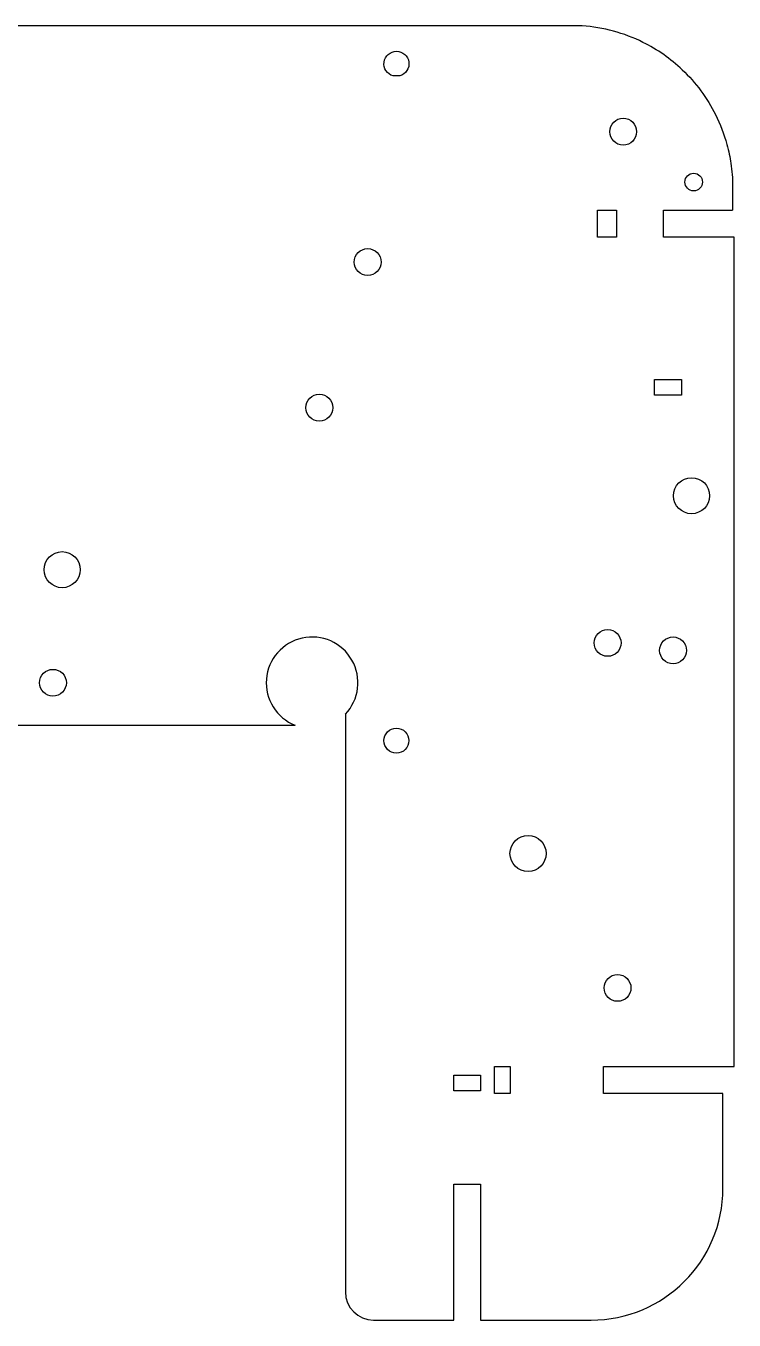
# Model space of a CAD drawing. Header units: millimetres. Extents: x -118 to 119, y -70 to 71.
# Drawn here: x 42.1 to 118.6, y -69.4 to 70.5 of the extents above; entities that cross this region are included whole.
import ezdxf

# ---------------------------------------------------------------- set-up
doc = ezdxf.new("R2010")
doc.units = ezdxf.units.MM
doc.layers.add('CUTOUTS', color=1, linetype='CONTINUOUS')
doc.layers.add('PERIMETER', color=5, linetype='CONTINUOUS')

msp = doc.modelspace()

# ---------------------------------------------------------------- linework, layer by layer
at = {"layer": 'CUTOUTS'}
msp.add_lwpolyline([(82.48, 65.14), (81.75, 65.14, -7.28011)], format="xyb", close=True, dxfattribs=at)
for points in [[(103.82, 50.6), (105.88, 50.6), (105.88, 47.7), (103.82, 47.7)], [(110.01, 30.59), (110.01, 32.29), (112.91, 32.29), (112.91, 30.59)], [(88.3, -42.93), (91.2, -42.93), (91.2, -44.63), (88.3, -44.63)], [(92.7, -42.01), (94.4, -42.01), (94.4, -44.91), (92.7, -44.91)]]:
    msp.add_lwpolyline(points, close=True, dxfattribs=at)
for centre, radius in [((106.61, 59.1), 1.45), ((114.23, 53.65), 0.95), ((79, 45), 1.45), ((73.78, 29.25), 1.45), ((114, 19.73), 1.95), ((46, 11.73), 1.95), ((104.93, 3.81), 1.45), ((112, 3), 1.45), ((45, -0.5), 1.45), ((82.11, -6.76), 1.35), ((96.33, -18.97), 1.95), ((106, -33.5), 1.45)]:
    msp.add_circle(centre, radius, dxfattribs=at)
at = {"layer": 'PERIMETER'}
for p, q in [((102.16, 70.54), (-69.04, 70.54)), ((110.98, 47.7), (110.98, 50.6)), ((110.98, 50.6), (118.43, 50.6)), ((118.59, 47.7), (110.98, 47.7)), ((118.59, 43.99), (118.59, 47.7)), ((118.59, -10), (118.59, 43.99)), ((118.59, 43.99), (118.59, 43.99)), ((76.6, -3.9), (76.6, -66.38)), ((24.67, -5.1), (71.17, -5.1)), ((118.59, -42.01), (118.59, -10)), ((118.59, -10), (118.59, -10)), ((104.5, -44.91), (104.5, -42.01)), ((104.5, -42.01), (118.59, -42.01)), ((117.39, -44.91), (104.5, -44.91)), ((117.39, -55.18), (117.39, -44.91)), ((88.3, -69.43), (88.3, -54.73)), ((88.3, -54.73), (91.2, -54.73)), ((91.2, -54.73), (91.2, -69.43)), ((79.65, -69.43), (88.3, -69.43)), ((91.2, -69.43), (103.14, -69.43))]:
    msp.add_line(p, q, dxfattribs=at)
for centre, radius, start, end in [((73, -0.5), 4.95, -43.3995, 248.3249), ((103.14, -55.18), 14.25, 270, 360), ((79.65, -66.38), 3.05, 180, 270)]:
    msp.add_arc(centre, radius, start, end, dxfattribs=at)
for points, knots in [([(113, 65.79), (111.74, 66.98), (110.31, 67.98), (108.75, 68.76), (106.7, 69.78), (104.46, 70.38), (102.17, 70.54), (102.17, 70.54), (102.16, 70.54), (102.16, 70.54)], [-1.20759, -1.20759, -1.20759, -1.20759, -0.687254, -0.687254, -0.687254, 0, 0, 0, 0.00017, 0.00017, 0.00017, 0.00017]), ([(113, 65.79), (114.46, 64.4), (115.68, 62.75), (116.58, 60.95), (117.1, 59.92), (117.51, 58.84), (117.82, 57.72), (118.02, 56.99), (118.15, 56.31), (118.24, 55.69), (118.37, 54.86), (118.43, 54.08), (118.43, 53.13), (118.43, 52.56), (118.43, 51.92), (118.43, 51.18), (118.43, 51.01), (118.43, 50.83), (118.43, 50.65), (118.43, 50.64), (118.43, 50.62), (118.43, 50.6)], [0.370307, 0.370307, 0.370307, 0.370307, 0.961363, 0.961363, 0.961363, 1.299786, 1.299786, 1.299786, 1.522751, 1.522751, 1.522751, 1.819998, 1.819998, 1.819998, 2.004365, 2.004365, 2.004365, 2.046229, 2.046229, 2.046229, 2.050187, 2.050187, 2.050187, 2.050187])]:
    msp.add_open_spline(points, degree=3, knots=knots, dxfattribs=at)

doc.saveas('drawing.dxf')
